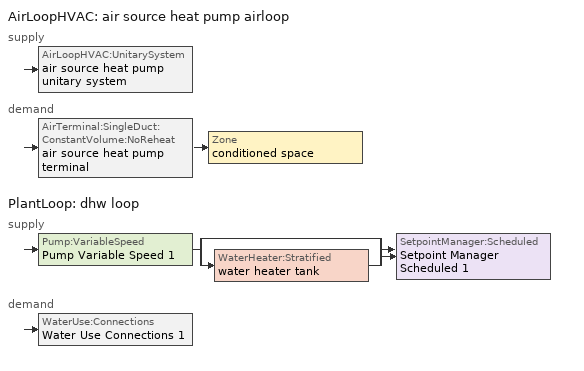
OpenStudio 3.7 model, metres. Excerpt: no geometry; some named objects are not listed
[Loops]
AirLoopHVAC 'air source heat pump airloop'
 supply: AirLoopHVAC:UnitarySystem 'air source heat pump unitary system'
 demand: AirTerminal:SingleDuct:ConstantVolume:NoReheat 'air source heat pump terminal' > Zone 'conditioned space'
PlantLoop 'dhw loop'
 supply: Pump:VariableSpeed 'Pump Variable Speed 1' > split
  | bypass
  | WaterHeater:Stratified 'water heater tank'
  join > SetpointManager:Scheduled 'Setpoint Manager Scheduled 1'
 demand: WaterUse:Connections 'Water Use Connections 1'
[Sizing:Zone]
conditioned space: Zone Cooling Design Supply Air Temperature Input Method=SupplyAirTemperature; Zone Cooling Design Supply Air Temperature {C}=14; Zone Cooling Design Supply Air Temperature Difference {deltaC}=11.11; Zone Heating Design Supply Air Temperature Input Method=SupplyAirTemperature; Zone Heating Design Supply Air Temperature {C}=40; Zone Heating Design Supply Air Temperature Difference {deltaC}=11.11; Zone Cooling Design Supply Air Humidity Ratio {kg-H2O/kg-air}=0.0085; Zone Heating Design Supply Air Humidity Ratio {kg-H2O/kg-air}=0.008; Cooling Design Air Flow Method=DesignDay; Heating Design Air Flow Method=DesignDay; Account for Dedicated Outdoor Air System=No; Dedicated Outdoor Air System Control Strategy=NeutralSupplyAir; Dedicated Outdoor Air Low Setpoint Temperature for Design {C}=autosize; Dedicated Outdoor Air High Setpoint Temperature for Design {C}=autosize; Zone Load Sizing Method=Sensible Load Only No Latent Load; Zone Latent Cooling Design Supply Air Humidity Ratio Input Method=HumidityRatioDifference; Zone Cooling Design Supply Air Humidity Ratio Difference {kgWater/kgDryAir}=0.005; Zone Latent Heating Design Supply Air Humidity Ratio Input Method=HumidityRatioDifference; Zone Humidification Design Supply Air Humidity Ratio Difference {kgWater/kgDryAir}=0.005
[Zone equipment]
conditioned space: air source heat pump terminal
[Coil:Cooling:DX:SingleSpeed]
air source heat pump clg coil: Availability Schedule=Always On Discrete; Rated Total Cooling Capacity {W}=9371.36; Rated Sensible Heat Ratio=0.730032; Rated COP {W/W}=4.5778; Rated Air Flow Rate {m3/s}=0.485941; Rated Evaporator Fan Power Per Volume Flow Rate 2017 {W/(m3/s)}=773.3; Rated Evaporator Fan Power Per Volume Flow Rate 2023 {W/(m3/s)}=934.4; Total Cooling Capacity Function of Temperature Curve=Cool-CAP-fT1; Total Cooling Capacity Function of Flow Fraction Curve=Cool-CAP-fFF1; Energy Input Ratio Function of Temperature Curve=Cool-EIR-fT1; Energy Input Ratio Function of Flow Fraction Curve=Cool-EIR-fFF1; Part Load Fraction Correlation Curve=Cool-PLF-fPLR1; Minimum Outdoor Dry-Bulb Temperature for Compressor Operation {C}=-25; Nominal Time for Condensate Removal to Begin {s}=1000; Ratio of Initial Moisture Evaporation Rate and Steady State Latent Capacity=1.5; Maximum Cycling Rate {cycles/hr}=3; Latent Capacity Time Constant {s}=45; Condenser Type=AirCooled; Evaporative Condenser Effectiveness=0.9; Evaporative Condenser Air Flow Rate {m3/s}=autosize; Evaporative Condenser Pump Rated Power Consumption {W}=autosize; Crankcase Heater Capacity {W}=50; Maximum Outdoor Dry-Bulb Temperature for Crankcase Heater Operation {C}=10; Basin Heater Capacity {W/K}=0; Basin Heater Setpoint Temperature {C}=2
[Coil:Heating:DX:SingleSpeed]
air source heat pump htg coil: Availability Schedule=Always On Discrete; Rated Total Heating Capacity {W}=9014.57; Rated COP {W/W}=4.237012; Rated Air Flow Rate {m3/s}=0.47349; Rated Supply Fan Power Per Volume Flow Rate 2017 {W/(m3/s)}=773.3; Rated Supply Fan Power Per Volume Flow Rate 2023 {W/(m3/s)}=934.4; Total Heating Capacity Function of Temperature Curve=Heat-CAP-fT1; Total Heating Capacity Function of Flow Fraction Curve=Heat-CAP-fFF1; Energy Input Ratio Function of Temperature Curve=Heat-EIR-fT1; Energy Input Ratio Function of Flow Fraction Curve=Heat-EIR-fFF1; Part Load Fraction Correlation Curve=Heat-PLF-fPLR1; Defrost Energy Input Ratio Function of Temperature Curve=Defrosteir; Minimum Outdoor Dry-Bulb Temperature for Compressor Operation {C}=-17.7778; Maximum Outdoor Dry-Bulb Temperature for Defrost Operation {C}=4.44444; Crankcase Heater Capacity {W}=50; Maximum Outdoor Dry-Bulb Temperature for Crankcase Heater Operation {C}=10; Defrost Strategy=ReverseCycle; Defrost Control=Timed; Defrost Time Period Fraction=0.166667; Resistive Defrost Heater Capacity {W}=2000
[Coil:Heating:Electric]
air source heat pump backup htg coil: Availability Schedule=Always On Discrete; Efficiency=1; Nominal Capacity {W}=11704.4
[Fan:SystemModel] Availability Schedule=Always On Discrete; Speed Control Method=Discrete; Electric Power Minimum Flow Rate Fraction=0.2; Motor Efficiency=1; Motor In Air Stream Fraction=1; Design Electric Power Consumption {W}=autosize; Electric Power Per Unit Flow Rate Per Unit Pressure {W-s/m3-Pa}=1.66667; Motor Loss Radiative Fraction=0
Name | Design Maximum Air Flow Rate {m3/s} | Design Pressure Rise {Pa} | Design Power Sizing Method | Electric Power Per Unit Flow Rate {W/(m3/s)} | Fan Total Efficiency | Speed Flow Fraction 1 | Speed Electric Power Fraction 1 | Speed Flow Fraction 2 | Speed Electric Power Fraction 2
air source heat pump supply fan | 0.614948 | 595.935 | TotalEfficiencyAndPressure | 840 | 0.75 | 0.76823 | 0.45339 | 1 | 1
water heater fan | 0.0854225 | 500 | PowerPerFlow | 97.8923 | 0.7
[EnergyManagementSystem:Sensor]
Name | Output Variable or Output Meter Index Key | Output Variable or Output Meter
air_source_heat_pump_supply_fan_s | air source heat pump supply fan | Fan Electricity Energy
air_source_heat_pump_clg_coil_s | air source heat pump clg coil | Cooling Coil Total Cooling Energy
air_source_heat_pump_htg_coil_s | air source heat pump htg coil | Heating Coil Heating Energy
air_source_heat_pump_backup_htg_coil_s | air source heat pump backup htg coil | Heating Coil Heating Energy
water_heater_tl | water heater tank | Water Heater Heat Loss Rate
water_heater_sens_cool | water heater coil | Cooling Coil Sensible Cooling Rate
water_heater_lat_cool | water heater coil | Cooling Coil Latent Cooling Rate
water_heater_fan_pwr; water_heater_fan_energy | water heater fan | Fan Electricity Rate
water_heater_tank_energy | water heater tank | Water Heater Electricity Rate
water_heater_coil_energy | water heater coil | Cooling Coil Water Heating Electricity Rate
water_heater_tank_on_cycle_parasitic | water heater tank | Water Heater On Cycle Parasitic Electricity Rate
water_heater_tank_off_cycle_parasitic | water heater tank | Water Heater Off Cycle Parasitic Electricity Rate
win_s | conditioned space | Zone Air Humidity Ratio
tin_s | conditioned space | Zone Mean Air Temperature
tout_s | conditioned space | Zone Outdoor Air Drybulb Temperature
air_source_heat_pump_airloop_Fan_RTF_s | air source heat pump supply fan | Fan Runtime Fraction Speed 1
air_source_heat_pump_airloop_Fan_RTF_s_1 | air source heat pump supply fan | Fan Runtime Fraction Speed 2
zone_htg_unmet_s | conditioned space | Zone Heating Setpoint Not Met Time
zone_clg_unmet_s | conditioned space | Zone Cooling Setpoint Not Met Time
[EnergyManagementSystem:Program]
infil_program: Set p_m = 0.14; Set p_s = 0.22; Set s_m = 270; Set s_s = 370; Set z_m = 9.99744; Set z_s = 4.8768; Set f_t = (((s_m/z_m)^p_m)*((z_s/s_s)^p_s)); Set Tdiff = tin_s-tout_s; Set dT = @Abs Tdiff; Set c = 0.0961; Set Cs = 0.0769; Set Cw = 0.0897; Set n = 0.65; Set sft = (f_t*0.5); Set temp1 = ((c*Cw)*((sft*site_vw_s)^(2*n)))^2; Set Qinf = (((c*Cs*(dT^n))^2)+temp1)^0.5; Set Qinf = (@Max Qinf 0); Set mech_vent_house_fan_sensible_load_equip_act = 0.0; Set mech_vent_house_fan_latent_load_equip_act = 0.0; Set OASupInPb = out_pb_s; Set OASupInTemp = tout_s; Set OASupInW = out_wt_s; Set OASupRho = (@RhoAirFnPbTdbW OASupInPb OASupInTemp OASupInW); Set OASupCp = (@CpAirFnW OASupInW); Set OASupInEnth = (@HFnTdbW OASupInTemp OASupInW); Set ZoneTemp = tin_s; Set ZoneW = win_s; Set ZoneCp = (@CpAirFnW ZoneW); Set ZoneAirEnth = (@HFnTdbW ZoneTemp ZoneW); Set mech_vent_house_fan_cfis_act = 0.0; Set QWHV_cfis_sup = 0.0; Set QWHV_cfis_suppl_sup = 0.0; Set QWHV_cfis_suppl_exh = 0.0; Set Qrange = 0; Set Qrange = Qrange + 0.04719 * mech_vent_range_fan_0_sch_s; Set Qbath = 0; Set Qbath = Qbath + 0.04719 * mech_vent_bath_fan_0_sch_s; Set Qdryer = 0; Set Qdryer = Qdryer + 0.12617 * clothes_dryer_exhaust_0_sch_s; Set QWHV_sup = 0.0; Set QWHV_exh = 0.0; Set Qexhaust = Qrange + Qbath + Qdryer + QWHV_exh + QWHV_cfis_suppl_exh; Set Qsupply = QWHV_sup + QWHV_cfis_sup + QWHV_cfis_suppl_sup; Set Qfan = (@Max Qexhaust Qsupply); If Qfan > 0; Set Qavg = ((Qexhaust + Qsupply) / 2.0); If ((@Abs (Qexhaust - Qavg)) / Qavg) <= 0.1; Set phi = 1; Else; Set phi = (Qinf / (Qinf + Qfan)); EndIf; Set Qinf_adj = phi * Qinf; Else; Set Qinf_adj = Qinf; EndIf; Set infil_flow_act = Qinf_adj; Set Qload = Qfan; Set Effectiveness_Sens = 0.0; Set Effectiveness_Lat = 0.0; Set Fan_MFR = Qload * OASupRho; Set ZoneInEnth = OASupInEnth; Set ZoneInTemp = OASupInTemp; Set FanTotalToCond = Fan_MFR * (ZoneInEnth - ZoneAirEnth); Set FanSensToCond = Fan_MFR * ZoneCp * (ZoneInTemp - ZoneTemp); Set FanLatToCond = FanTotalToCond - FanSensToCond; Set mech_vent_house_fan_sensible_load_equip_act = mech_vent_house_fan_sensible_load_equip_act + FanSensToCond; Set mech_vent_house_fan_latent_load_equip_act = mech_vent_house_fan_latent_load_equip_act + FanLatToCond
unmet_hours_program: Set htg_unmet_hours = 0; Set clg_unmet_hours = 0; If ((DayOfYear >= 1) && (DayOfYear <= 365)); If zone_htg_unmet_s > htg_unmet_hours; Set htg_unmet_hours = zone_htg_unmet_s; EndIf; EndIf; If ((DayOfYear >= 1) && (DayOfYear <= 365)); If zone_clg_unmet_s > clg_unmet_hours; Set clg_unmet_hours = zone_clg_unmet_s; EndIf; EndIf
total_loads_program: Set loads_htg_tot = 0; Set loads_clg_tot = 0; If htg_load_cond > 0; Set loads_htg_tot = loads_htg_tot + (htg_load_cond - clg_load_cond) * 1.0; Set loads_htg_tot = loads_htg_tot + (htg_load_duct - clg_load_duct) * 1.0; EndIf; If clg_load_cond > 0; Set loads_clg_tot = loads_clg_tot + (clg_load_cond - htg_load_cond) * 1.0; Set loads_clg_tot = loads_clg_tot + (clg_load_duct - htg_load_duct) * 1.0; EndIf
[EnergyManagementSystem:ProgramCallingManager]
air source heat pump supply fan disaggregate program calling manager: EndOfSystemTimestepBeforeHVACReporting; air_source_heat_pump_supply_fan_disaggregate_program
water heater ProgramManager: InsideHVACSystemIterationLoop; water_heater_Control; water_heater_InletAir
water heater hpwh EC_adj ProgramManager: EndOfSystemTimestepBeforeHVACReporting; water_heater_hpwh_EC_adj
air_source_heat_pump_airloop_0_duct_program calling manager: EndOfSystemTimestepAfterHVACReporting; air_source_heat_pump_airloop_0_duct_program
natural_vent_program calling manager: BeginZoneTimestepAfterInitHeatBalance; natural_vent_program
infil_program calling manager: BeginZoneTimestepAfterInitHeatBalance; infil_program
unmet_hours_program calling manager: EndOfZoneTimestepBeforeZoneReporting; unmet_hours_program
total_loads_program calling manager: EndOfZoneTimestepAfterZoneReporting; total_loads_program
[EnergyManagementSystem:OutputVariable]
Name | EMS Variable | Type of Data in Variable | Update Frequency | EMS Program or Subroutine | Units
air source heat pump supply fan disaggregate clg | air_source_heat_pump_supply_fan_clg | Summed | SystemTimestep | air_source_heat_pump_supply_fan_disaggregate_program | J
air source heat pump supply fan disaggregate htg primary | air_source_heat_pump_supply_fan_primary_htg | Summed | SystemTimestep | air_source_heat_pump_supply_fan_disaggregate_program | J
air source heat pump supply fan disaggregate htg backup | air_source_heat_pump_supply_fan_backup_htg | Summed | SystemTimestep | air_source_heat_pump_supply_fan_disaggregate_program | J
natural_vent_flow_act_timeseries_outvar | natural_vent_flow_act | Averaged | ZoneTimestep | natural_vent_program | m^/s
whole_house_fan_flow_act_timeseries_outvar | whole_house_fan_flow_act | Averaged | ZoneTimestep | natural_vent_program | m^/s
Qfan_timeseries_outvar | Qfan | Averaged | ZoneTimestep | infil_program | m^/s
infil_flow_act_timeseries_outvar | infil_flow_act | Averaged | ZoneTimestep | infil_program | m^/s
[AirLoopHVAC:UnitarySystem]
air source heat pump unitary system: Control Type=Load; Controlling Zone or Thermostat Location=conditioned space; Dehumidification Control Type=None; Availability Schedule=Always On Discrete; Supply Fan=air source heat pump supply fan; Fan Placement=BlowThrough; Supply Air Fan Operating Mode Schedule=air source heat pump auto fan schedule; Heating Coil=air source heat pump htg coil; DX Heating Coil Sizing Ratio=1; Cooling Coil=air source heat pump clg coil; Use DOAS DX Cooling Coil=No; DOAS DX Cooling Coil Leaving Minimum Air Temperature {C}=2; Latent Load Control=SensibleOnlyLoadControl; Supplemental Heating Coil=air source heat pump backup htg coil; Supply Air Flow Rate Method During Cooling Operation=SupplyAirFlowRate; Supply Air Flow Rate During Cooling Operation {m3/s}=0.614948; Supply Air Flow Rate Method During Heating Operation=SupplyAirFlowRate; Supply Air Flow Rate During Heating Operation {m3/s}=0.472419; Supply Air Flow Rate Method When No Cooling or Heating is Required=SupplyAirFlowRate; Supply Air Flow Rate When No Cooling or Heating is Required {m3/s}=0; Maximum Supply Air Temperature {C}=93.3333; Maximum Outdoor Dry-Bulb Temperature for Supplemental Heater Operation {C}=4.44444; Ancilliary On-Cycle Electric Power {W}=0; Ancilliary Off-Cycle Electric Power {W}=0
[AirLoopHVAC]
air source heat pump airloop: Availability Schedule=Always On Discrete; Design Supply Air Flow Rate {m3/s}=0.614948; Design Return Air Flow Fraction of Supply Air Flow=1
[Sizing:System]
air source heat pump airloop: Central Heating Maximum System Air Flow Ratio=0.3; Preheat Design Temperature {C}=7; Preheat Design Humidity Ratio {kg-H2O/kg-Air}=0.008; Precool Design Temperature {C}=12.8; Precool Design Humidity Ratio {kg-H2O/kg-Air}=0.008; Central Cooling Design Supply Air Temperature {C}=12.8; Central Heating Design Supply Air Temperature {C}=16.7; 100% Outdoor Air in Cooling=Yes; 100% Outdoor Air in Heating=Yes; Central Cooling Design Supply Air Humidity Ratio {kg-H2O/kg-Air}=0.0085; Zone Maximum Outdoor Air Fraction=1; Cooling Supply Air Flow Rate Per Floor Area {m3/s-m2}=0.00996765; Cooling Fraction of Autosized Cooling Supply Air Flow Rate=1; Cooling Supply Air Flow Rate Per Unit Cooling Capacity {m3/s-W}=3.94755e-05; Heating Supply Air Flow Rate Per Floor Area {m3/s-m2}=0.00996765; Heating Fraction of Autosized Heating Supply Air Flow Rate=1; Heating Fraction of Autosized Cooling Supply Air Flow Rate=1; Heating Supply Air Flow Rate Per Unit Heating Capacity {m3/s-W}=3.15882e-05; Cooling Design Capacity Method=CoolingDesignCapacity; Cooling Design Capacity {W}=autosize; Cooling Design Capacity Per Floor Area {W/m2}=234.7; Fraction of Autosized Cooling Design Capacity=1; Heating Design Capacity Method=HeatingDesignCapacity; Heating Design Capacity {W}=autosize; Heating Design Capacity Per Floor Area {W/m2}=157; Fraction of Autosized Heating Design Capacity=1; Central Cooling Capacity Control Method=OnOff; Occupant Diversity=autosize
[AirTerminal:SingleDuct:ConstantVolume:NoReheat]
air source heat pump terminal: Availability Schedule=Always On Discrete; Maximum Air Flow Rate {m3/s}=0.614948
[PlantLoop]
dhw loop: Glycol Concentration=0; Maximum Loop Flow Rate {m3/s}=0.01; Plant Loop Volume {m3}=0.003; Load Distribution Scheme=Optimal
[Sizing:Plant]
dhw loop: Loop Type=Heating; Design Loop Exit Temperature {C}=51.6667; Loop Design Temperature Difference {deltaC}=5.55556; Sizing Option=NonCoincident; Zone Timesteps in Averaging Window=1; Coincident Sizing Factor Mode=None
[Pump:VariableSpeed]
Pump Variable Speed 1: Rated Flow Rate {m3/s}=0.01; Rated Pump Head {Pa}=1; Rated Power Consumption {W}=0; Motor Efficiency=1; Fraction of Motor Inefficiencies to Fluid Stream=0; Coefficient 1 of the Part Load Performance Curve=0; Coefficient 2 of the Part Load Performance Curve=1; Coefficient 3 of the Part Load Performance Curve=0; Coefficient 4 of the Part Load Performance Curve=0; Pump Control Type=Intermittent; Skin Loss Radiative Fraction=0.5; Design Power Sizing Method=PowerPerFlowPerPressure; Design Electric Power per Unit Flow Rate {W/(m3/s)}=348701.1; Design Shaft Power per Unit Flow Rate per Unit Head {W-s/m3-Pa}=1.28205; Design Minimum Flow Rate Fraction=0
[SetpointManager:Scheduled]
Setpoint Manager Scheduled 1: Control Variable=Temperature; Schedule=dhw temp
[Coil:WaterHeating:AirToWaterHeatPump:Wrapped]
water heater coil: Rated Heating Capacity {W}=1838.4; Rated COP {W/W}=3.676805; Rated Sensible Heat Ratio=0.88; Rated Evaporator Inlet Air Dry-Bulb Temperature {C}=19.7222; Rated Evaporator Inlet Air Wet-Bulb Temperature {C}=13.0563; Rated Condenser Water Temperature {C}=48.89; Rated Evaporator Air Flow Rate {m3/s}=0.0854225; Evaporator Fan Power Included in Rated COP=Yes; Crankcase Heater Capacity {W}=0; Maximum Ambient Temperature for Crankcase Heater Operation {C}=0; Evaporator Air Temperature Type for Curve Objects=WetBulbTemperature; Heating Capacity Function of Temperature Curve=HPWH-Cap-fT; Heating Capacity Function of Air Flow Fraction Curve=HPWH-Htg-Cap-FF; Heating COP Function of Temperature Curve=HPWH-COP-fT; Heating COP Function of Air Flow Fraction Curve=HPWH-Htg-COP-FF; Part Load Fraction Correlation Curve=HPWH-COP-fPLR
[WaterHeater:Stratified]
water heater tank: Tank Volume {m3}=0.170344; Tank Height {m}=1.0335; Tank Shape=VerticalCylinder; Maximum Temperature Limit {C}=90; Heater Priority Control=MasterSlave; Heater 1 Setpoint Temperature Schedule=water heater TopElementSetpoint; Heater 1 Deadband Temperature Difference {deltaC}=18.5; Heater 1 Capacity {W}=4500; Heater 1 Height {m}=0.732062; Heater 2 Setpoint Temperature Schedule=water heater BottomElementSetpoint; Heater 2 Deadband Temperature Difference {deltaC}=3.89; Heater 2 Capacity {W}=4500; Heater 2 Height {m}=0.215312; Heater Fuel Type=Electricity; Heater Thermal Efficiency=1; Off Cycle Parasitic Fuel Consumption Rate {W}=3; Off Cycle Parasitic Fuel Type=Electricity; Off Cycle Parasitic Heat Fraction to Tank=0; Off Cycle Parasitic Height {m}=0; On Cycle Parasitic Fuel Consumption Rate {W}=3; On Cycle Parasitic Fuel Type=Electricity; On Cycle Parasitic Heat Fraction to Tank=0; On Cycle Parasitic Height {m}=0; Ambient Temperature Indicator=Schedule; Ambient Temperature Schedule=water heater Tamb act; Uniform Skin Loss Coefficient per Unit Area to Ambient Temperature {W/m2-K}=1.04512; Skin Loss Fraction to Zone=1; Off Cycle Flue Loss Coefficient to Ambient Temperature {W/K}=0; Off Cycle Flue Loss Fraction to Zone=1; Use Side Effectiveness=1; Use Side Inlet Height {m}=0; Use Side Outlet Height {m}=autocalculate; Source Side Effectiveness=1; Source Side Inlet Height {m}=0; Source Side Outlet Height {m}=0; Inlet Mode=Fixed; Use Side Design Flow Rate {m3/s}=0.00283433; Source Side Design Flow Rate {m3/s}=0; Indirect Water Heating Recovery Time {hr}=1.5; Number of Nodes=6; Additional Destratification Conductivity {W/m-K}=0; Node 1 Additional Loss Coefficient {W/m2-K}=0; Node 2 Additional Loss Coefficient {W/m2-K}=0; Node 3 Additional Loss Coefficient {W/m2-K}=0; Node 4 Additional Loss Coefficient {W/m2-K}=0; Node 5 Additional Loss Coefficient {W/m2-K}=0; Node 6 Additional Loss Coefficient {W/m2-K}=0; Node 7 Additional Loss Coefficient {W/m2-K}=0; Node 8 Additional Loss Coefficient {W/m2-K}=0; Node 9 Additional Loss Coefficient {W/m2-K}=0; Node 10 Additional Loss Coefficient {W/m2-K}=0; Node 11 Additional Loss Coefficient {W/m2-K}=0; Node 12 Additional Loss Coefficient {W/m2-K}=0
[WaterHeater:Sizing]
water heater tank: Design Mode=PeakDraw; Time Storage Can Meet Peak Draw {hr}=0.538503; Time for Tank Recovery {hr}=0; Nominal Tank Volume for Autosizing Plant Connections {m3}=1
[WaterHeater:HeatPump:WrappedCondenser]
water heater hpwh: Compressor Setpoint Temperature Schedule=water heater setpoint; Dead Band Temperature Difference {deltaC}=3.89; Condenser Bottom Location {m}=0.01; Condenser Top Location {m}=0.559813; Evaporator Air Flow Rate {m3/s}=0.0854225; Inlet Air Configuration=Schedule; Inlet Air Temperature Schedule=water heater Tamb act; Inlet Air Humidity Schedule=water heater RHamb act; Tank=water heater tank; DX Coil=water heater coil; Minimum Inlet Air Temperature for Compressor Operation {C}=5.55556; Maximum Inlet Air Temperature for Compressor Operation {C}=48.8889; Compressor Location=Schedule; Compressor Ambient Temperature Schedule=water heater Tamb act; Fan=water heater fan; Fan Placement=DrawThrough; On Cycle Parasitic Electric Load {W}=0; Off Cycle Parasitic Electric Load {W}=0; Parasitic Heat Rejection Location=Outdoors; Inlet Air Mixer Schedule=Always On Discrete; Tank Element Control Logic=MutuallyExclusive; Control Sensor 1 Height In Stratified Tank {m}=0.818187; Control Sensor 1 Weight=0.75; Control Sensor 2 Height In Stratified Tank {m}=0.301438
[EnergyManagementSystem:Actuator]
Name | Actuated Component | Actuated Component Type | Actuated Component Control Type
water_heater_Tamb_act | water heater Tamb act | Schedule:Constant | Schedule Value
water_heater_RHamb_act | water heater RHamb act | Schedule:Constant | Schedule Value
water_heater_LESchedOverride | water heater BottomElementSetpoint | Schedule:Constant | Schedule Value
water_heater_UESchedOverride | water heater TopElementSetpoint | Schedule:Constant | Schedule Value
water_heater_HPWHSchedOverride | water heater setpoint | Schedule:Constant | Schedule Value
air_source_heat_pump_airloop_0_ZoneMixDZToCond_mix_act | air_source_heat_pump_airloop_0_ZoneMixDZToCond mix | ZoneMixing | Air Exchange Flow Rate
air_source_heat_pump_airloop_0_ZoneMixCondToDZ_mix_act | air_source_heat_pump_airloop_0_ZoneMixCondToDZ mix | ZoneMixing | Air Exchange Flow Rate
natural_vent_flow_act | natural vent flow | Zone Infiltration | Air Exchange Flow Rate
whole_house_fan_flow_act | whole house fan flow | Zone Infiltration | Air Exchange Flow Rate
whole_house_fan_mix_act | whole house fan mix | ZoneMixing | Air Exchange Flow Rate
infil_flow_act | infil flow | Zone Infiltration | Air Exchange Flow Rate
[WaterUse:Connections]
Water Use Connections 1: Drain Water Heat Exchanger Type=None; Drain Water Heat Exchanger Destination=Plant; Water Use Equipment Name 1=dhw fixtures; Water Use Equipment Name 2=dhw distribution waste; Water Use Equipment Name 3=clothes washer; Water Use Equipment Name 4=dishwasher
[ElectricEquipment:Definition] Design Level Calculation Method=EquipmentLevel
Name | Design Level {W} | Fraction Latent | Fraction Radiant | Fraction Lost
clothes washer | 391.56 | 0.03 | 0.162 | 0.7
dishwasher | 484.046 | 0.3 | 0.18 | 0.4
[WaterUse:Equipment:Definition]
Name | Peak Flow Rate {m3/s} | Target Temperature Schedule
dhw fixtures | 4.07995e-05 | mixed water temperature schedule
dhw distribution waste | 1.56709e-05 | mixed water temperature schedule
clothes washer | 2.9098e-06
dishwasher | 5.55117e-06
[WaterUse:Equipment]
Name | Water Use Equipment Definition | Flow Rate Fraction Schedule
dhw fixtures | dhw fixtures | hot_water_fixtures
dhw distribution waste | dhw distribution waste | hot_water_fixtures
clothes washer | clothes washer | hot_water_clothes_washer
dishwasher | dishwasher | hot_water_dishwasher
[EnergyManagementSystem:InternalVariable]
air_source_heat_pump_airloop_max_sup_fan_mfr: Internal Data Index Key=air source heat pump supply fan; Internal Data Type=Fan Maximum Mass Flow Rate
[AirLoopHVAC:ReturnPlenum]
Air Loop HVAC Return Plenum 1: ThermalZone=air source heat pump airloop ret air zone
[EnergyManagementSystem:Subroutine]
air_source_heat_pump_airloop_0_duct_subroutine: Set AH_MFR = air_source_heat_pump_airloop_AH_MFR / 1; If AH_MFR>0; Set AH_Tout = air_source_heat_pump_airloop_AH_Tout; Set AH_Wout = air_source_heat_pump_airloop_AH_Wout; Set RA_T = air_source_heat_pump_airloop_RA_T; Set RA_W = air_source_heat_pump_airloop_Ra_W; Set Fan_RTF = air_source_heat_pump_airloop_Fan_RTF; Set DZ_T = air_source_heat_pump_airloop_0_DZ_T; Set DZ_W = air_source_heat_pump_airloop_0_DZ_W; Set AH_VFR = air_source_heat_pump_airloop_AH_VFR / 1; Set h_SA = (@HFnTdbW AH_Tout AH_Wout); Set h_RA = (@HFnTdbW RA_T RA_W); Set h_fg = (@HfgAirFnWTdb AH_Wout AH_Tout); Set h_DZ = (@HFnTdbW DZ_T DZ_W); Set air_cp = 1006.0; Set f_sup = 0.067; Set f_ret = 0.033; Set sup_lk_mfr = f_sup * AH_MFR; Set ret_lk_mfr = f_ret * AH_MFR; Set SupTotLkToCond = sup_lk_mfr*(h_RA - h_SA); Set SupLatLkToCond = sup_lk_mfr*h_fg*(RA_W-AH_Wout); Set SupSensLkToCond = SupTotLkToCond-SupLatLkToCond; Set supply_ua = 32.301; Set eTm = 0-((Fan_RTF/(AH_MFR*air_cp))*supply_ua); Set t_sup = DZ_T+((AH_Tout-DZ_T)*(@Exp eTm)); Set SupCondToCond = AH_MFR*air_cp*(t_sup-AH_Tout); Set SupCondToDZ = 0-SupCondToCond; Set return_ua = 10.713; Set eTm = 0-((Fan_RTF/(AH_MFR*air_cp))*return_ua); Set t_ret = DZ_T+((RA_T-DZ_T)*(@Exp eTm)); Set RetCondToRP = AH_MFR*air_cp*(t_ret-RA_T); Set RetCondToDZ = 0-RetCondToRP; Set RetLatLkToRP = 0; Set RetSensLkToRP = ret_lk_mfr*air_cp*(DZ_T-RA_T); Set SupTotLkToDZ = sup_lk_mfr*(h_SA-h_DZ); Set SupLatLkToDZ = sup_lk_mfr*h_fg*(AH_Wout-DZ_W); Set SupSensLkToDZ = SupTotLkToDZ-SupLatLkToDZ; Set f_imbalance = f_sup-f_ret; Set oa_vfr = 1.0 * f_imbalance * AH_VFR; Set sup_lk_vfr = f_sup * AH_VFR; Set ret_lk_vfr = f_ret * AH_VFR; If f_sup > f_ret; Set ZoneMixCondToDZ = 0; Set ZoneMixDZToCond = (sup_lk_vfr-ret_lk_vfr)-oa_vfr; Else; Set ZoneMixCondToDZ = (ret_lk_vfr-sup_lk_vfr)+oa_vfr; Set ZoneMixDZToCond = 0; EndIf; Else; Set SupLatLkToCond = 0; Set SupSensLkToCond = 0; Set SupCondToCond = 0; Set RetCondToRP = 0; Set RetLatLkToRP = 0; Set RetSensLkToRP = 0; Set RetCondToDZ = 0; Set SupCondToDZ = 0; Set SupLatLkToDZ = 0; Set SupSensLkToDZ = 0; Set ZoneMixCondToDZ = 0; Set ZoneMixDZToCond = 0; EndIf; Set air_source_heat_pump_airloop_0_SupLatLkToCond = SupLatLkToCond; Set air_source_heat_pump_airloop_0_SupSensLkToCond = SupSensLkToCond; Set air_source_heat_pump_airloop_0_SupCondToLv = SupCondToCond; Set air_source_heat_pump_airloop_0_RetCondToRP = RetCondToRP; Set air_source_heat_pump_airloop_0_RetLatLkToRP = RetLatLkToRP; Set air_source_heat_pump_airloop_0_RetSensLkToRP = RetSensLkToRP; Set air_source_heat_pump_airloop_0_RetCondToDZ = RetCondToDZ; Set air_source_heat_pump_airloop_0_SupCondToDZ = SupCondToDZ; Set air_source_heat_pump_airloop_0_SupLatLkToDZ = SupLatLkToDZ; Set air_source_heat_pump_airloop_0_SupSensLkToDZ = SupSensLkToDZ; Set air_source_heat_pump_airloop_0_ZoneMixCondToDZ = ZoneMixCondToDZ; Set air_source_heat_pump_airloop_0_ZoneMixDZToCond = ZoneMixDZToCond
[Schedule:File] External File=External File 1; Rows to Skip at Top=1; Number of Hours of Data=8760; Minutes per Item=15; Translate File With Relative Path=Yes
Name | Column Number
dishwasher | 5
hot_water_fixtures | 13
hot_water_clothes_washer | 12
hot_water_dishwasher | 11
[Schedule:Constant]
Name | Value
Always On Discrete | 1
air source heat pump auto fan schedule; water heater TopElementSetpoint; water heater BottomElementSetpoint | 0
dhw temp; water heater setpoint | 51.6667
water heater Tamb act | 23
water heater RHamb act | 0.5
mixed water temperature schedule | 40.5556
[Curve:Biquadratic] Maximum Value of x=100; Maximum Value of y=100
Name | Coefficient1 Constant | Coefficient2 x | Coefficient3 x**2 | Coefficient4 y | Coefficient5 y**2 | Coefficient6 x*y | Minimum Value of x | Minimum Value of y
Cool-CAP-fT1 | 1.55736 | -0.0744482 | 0.0030986 | 0.00145958 | -4.1148e-05 | -0.000426714 | -100 | -100
Cool-EIR-fT1 | -0.350448 | 0.11681 | -0.00339951 | -0.00122609 | 0.000600809 | -0.000466884 | -100 | -100
Heat-CAP-fT1 | 0.931892 | -0.00414615 | 0 | 0.0214286 | 0 | 0 | -100 | -100
Heat-EIR-fT1 | 0.716518 | 0.0102759 | 0.000460734 | -0.00648037 | 0.000456354 | -0.00069764 | -100 | -100
Defrosteir | 0.1528 | 0 | 0 | 0 | 0 | 0 | -100 | -100
HPWH-Cap-fT | 0.563 | 0.0437 | 3.9e-05 | 0.0055 | -0.000148 | -0.000145 | 0 | 0
HPWH-COP-fT | 1.1332 | 0.063 | -9.79e-05 | -0.00972 | -2.14e-05 | -0.000686 | 0 | 0
[Curve:Quadratic] Minimum Value of x=0
Name | Coefficient1 Constant | Coefficient2 x | Coefficient3 x**2 | Maximum Value of x | Minimum Curve Output | Maximum Curve Output
Cool-CAP-fFF1 | 0.718664 | 0.417974 | -0.136638 | 2 | 0 | 2
Cool-EIR-fFF1 | 1.14349 | -0.13944 | -0.00404779 | 2 | 0 | 2
Cool-PLF-fPLR1 | 0.93 | 0.07 | 0 | 1 | 0.7 | 1
Heat-CAP-fFF1 | 0.694045 | 0.474208 | -0.168253 | 2 | 0 | 2
Heat-EIR-fFF1 | 2.18542 | -1.94283 | 0.757409 | 2 | 0 | 2
Heat-PLF-fPLR1 | 0.89 | 0.11 | 0 | 1 | 0.7 | 1
[Curve:Cubic] Coefficient1 Constant=1; Coefficient2 x=0; Coefficient3 x**2=0; Coefficient4 x**3=0; Minimum Value of x=0
Name | Maximum Value of x
HPWH-Htg-Cap-FF; HPWH-Htg-COP-FF | 100
HPWH-COP-fPLR | 1
